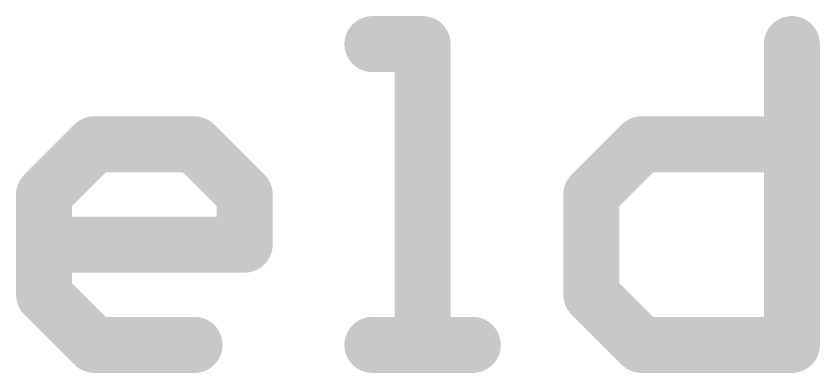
# Model space of a CAD drawing. Extents: x -15.6 to 66.2, y -11.4 to 53.5.
# Drawn here: x 47.397 to 51.405, y 8.509 to 10.288 of the extents above; entities that cross this region are included whole.
import ezdxf

# ---------------------------------------------------------------- set-up
doc = ezdxf.new("R2010")
doc.units = 0
doc.layers.add('21', color=41, linetype='CONTINUOUS')

msp = doc.modelspace()

# ---------------------------------------------------------------- linework, layer by layer
at = {"layer": '21', "const_width": 0.2794}
for points in [[(49.1741, 10.1486), (49.4241, 10.1486)], [(49.4241, 10.1486), (49.4241, 8.6487)], [(51.2655, 10.1486), (51.2655, 8.6487)], [(47.537, 9.3986), (47.787, 9.6486)], [(47.787, 9.6486), (48.2869, 9.6486)], [(48.2869, 9.6486), (48.5369, 9.3986)], [(50.2656, 9.3986), (50.5156, 9.6486)], [(50.5156, 9.6486), (51.2655, 9.6486)], [(47.537, 8.8987), (47.537, 9.3986)], [(48.5369, 9.3986), (48.5369, 9.1487)], [(50.2656, 8.8987), (50.2656, 9.3986)], [(48.5369, 9.1487), (47.537, 9.1487)], [(47.787, 8.6487), (47.537, 8.8987)], [(50.5156, 8.6487), (50.2656, 8.8987)], [(48.2869, 8.6487), (47.787, 8.6487)], [(49.1741, 8.6487), (49.6741, 8.6487)], [(51.2655, 8.6487), (50.5156, 8.6487)]]:
    msp.add_lwpolyline(points, dxfattribs=at)
at = {"layer": '21', "const_width": 0.1397}
for points in [[(49.1741, 10.2184, 1), (49.1741, 10.0787)], [(49.494, 10.1486, 1), (49.3543, 10.1486)], [(49.4241, 10.0787, 1), (49.4241, 10.2184)], [(51.3353, 10.1486, 1), (51.1956, 10.1486)], [(47.787, 9.7185, 1), (47.787, 9.5788)], [(47.8364, 9.5992, 1), (47.7376, 9.698)], [(48.3363, 9.698, 1), (48.2375, 9.5992)], [(48.2869, 9.5788, 1), (48.2869, 9.7185)], [(50.5156, 9.7185, 1), (50.5156, 9.5788)], [(50.5649, 9.5992, 1), (50.4662, 9.698)], [(51.2655, 9.5788, 1), (51.2655, 9.7185)], [(47.6068, 9.3986, 1), (47.4671, 9.3986)], [(47.4876, 9.448, 1), (47.5864, 9.3492)], [(48.6068, 9.3986, 1), (48.4671, 9.3986)], [(48.4875, 9.3492, 1), (48.5863, 9.448)], [(50.3354, 9.3986, 1), (50.1957, 9.3986)], [(50.2162, 9.448, 1), (50.315, 9.3492)], [(47.537, 9.2185, 1), (47.537, 9.0788)], [(48.5369, 9.0788, 1), (48.5369, 9.2185)], [(48.4671, 9.1487, 1), (48.6068, 9.1487)], [(47.5864, 8.9481, 1), (47.4876, 8.8493)], [(50.315, 8.9481, 1), (50.2162, 8.8493)], [(47.4671, 8.8987, 1), (47.6068, 8.8987)], [(50.1957, 8.8987, 1), (50.3354, 8.8987)], [(47.787, 8.7186, 1), (47.787, 8.5788)], [(48.2869, 8.5788, 1), (48.2869, 8.7186)], [(49.1741, 8.7186, 1), (49.1741, 8.5788)], [(49.6741, 8.5788, 1), (49.6741, 8.7186)], [(50.5156, 8.7186, 1), (50.5156, 8.5788)], [(51.2655, 8.5788, 1), (51.2655, 8.7186)], [(47.7376, 8.5993, 1), (47.8364, 8.6981)], [(50.4662, 8.5993, 1), (50.5649, 8.6981)], [(49.3543, 8.6487, 1), (49.494, 8.6487)], [(51.1956, 8.6487, 1), (51.3353, 8.6487)]]:
    msp.add_lwpolyline(points, format="xyb", dxfattribs=at)

doc.saveas('drawing.dxf')
